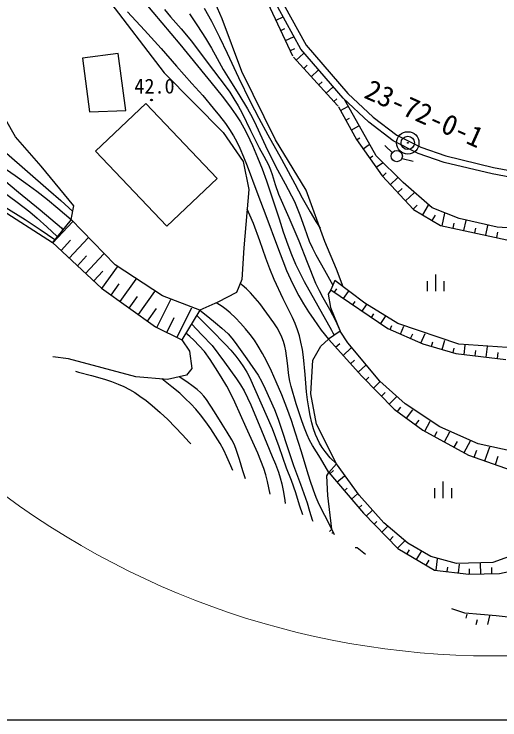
# Model space of a CAD drawing. Units: millimetres, scale not verified. Extents: x 40000 to 680000, y 20000 to 380000.
# Drawn here: x 111276 to 154692, y 205000 to 268021 of the extents above; entities that cross this region are included whole.
import ezdxf
from ezdxf.enums import TextEntityAlignment as Align

# ---------------------------------------------------------------- set-up
doc = ezdxf.new("R2010")
doc.units = ezdxf.units.MM
doc.header["$LTSCALE"] = 1000
for name, color, linetype, lineweight in [('M-BGD', 7, 'Continuous', 25), ('M-BMK-SRVR', 3, 'Continuous', 25), ('M-STR-HTXT', 7, 'Continuous', 13), ('M-TTL-BAND', 7, 'Continuous', 25)]:
    doc.layers.add(name, color=color, linetype=linetype, lineweight=lineweight)
doc.styles.add('ＭＳ ゴシック', font='')
doc.styles.get('ＭＳ ゴシック').set_extended_font_data('MS Gothic')

msp = doc.modelspace()

# ---------------------------------------------------------------- linework, layer by layer
at = {"layer": 'M-BGD'}
for p, q in [((129878, 267603), (128665, 270413)), ((119033, 270181), (124700, 262778)), ((133584, 269790), (136168, 264297)), ((122860, 269137), (124484, 267246)), ((128267, 268560), (128903, 267377)), ((136891, 264895), (134832, 268643)), ((135366, 268917), (137380, 265247)), ((121418, 268213), (122929, 266593)), ((124726, 268421), (125266, 267784)), ((126942, 268059), (127671, 266977)), ((124484, 267246), (126089, 265332)), ((125266, 267784), (126216, 266709)), ((128903, 267377), (129623, 265967)), ((131636, 262889), (129878, 267603)), ((134687, 267468), (135324, 267770)), ((122929, 266593), (124416, 264954)), ((126216, 266709), (127143, 265616)), ((127671, 266977), (128377, 265874)), ((135115, 266565), (135471, 266733)), ((129623, 265967), (130316, 264544)), ((135544, 265661), (136255, 265999)), ((126089, 265332), (127668, 263406)), ((127143, 265616), (128631, 263616)), ((128377, 265874), (128912, 264978)), ((124416, 264954), (125779, 263380)), ((128912, 264978), (129424, 264061)), ((135972, 264758), (136379, 264951)), ((140675, 260510), (136891, 264895)), ((137380, 265247), (141107, 260928)), ((120586, 264500), (117392, 264076)), ((117392, 264076), (118028, 259289)), ((121261, 259422), (120586, 264500)), ((129424, 264061), (129969, 263083)), ((130316, 264544), (131335, 262368)), ((136250, 264174), (140183, 259875)), ((136487, 263913), (137152, 264518)), ((128631, 263616), (130137, 261618)), ((137160, 263173), (137475, 263460)), ((111412, 257064), (108049, 262854)), ((125779, 263380), (127165, 261825)), ((127668, 263406), (129249, 261464)), ((129969, 263083), (130543, 262117)), ((134649, 256806), (131636, 262889)), ((137833, 262434), (138464, 263008)), ((124700, 262778), (129954, 257438)), ((131335, 262368), (132380, 260207)), ((127165, 261825), (128133, 260741)), ((130137, 261618), (130543, 261054)), ((130543, 262117), (131358, 260847)), ((138505, 261694), (138804, 261966)), ((129249, 261464), (129978, 260557)), ((130543, 261054), (130925, 260471)), ((139178, 260955), (139775, 261497)), ((141107, 260928), (143377, 258824)), ((128133, 260741), (129080, 259636)), ((129978, 260557), (130685, 259629)), ((130925, 260471), (131298, 259828)), ((131358, 260847), (132146, 259563)), ((139850, 260215), (140121, 260461)), ((142990, 258365), (140675, 260510)), ((143641, 255371), (140792, 260402)), ((118558, 255777), (123051, 260041)), ((123051, 260041), (129411, 253340)), ((131298, 259828), (131648, 259165)), ((132380, 260207), (133158, 258719)), ((140269, 259755), (141865, 256820)), ((140449, 259423), (141091, 259772)), ((118028, 259289), (121261, 259422)), ((129080, 259636), (129630, 258953)), ((130685, 259629), (131107, 259028)), ((131107, 259028), (131506, 258408)), ((131648, 259165), (132399, 257619)), ((132146, 259563), (132543, 258820)), ((129630, 258953), (130157, 258252)), ((131506, 258408), (131818, 257869)), ((132543, 258820), (132914, 258063)), ((133158, 258719), (133965, 257241)), ((140927, 258545), (141263, 258728)), ((143377, 258824), (145480, 257212)), ((130157, 258252), (130526, 257716)), ((131818, 257869), (132106, 257311)), ((132914, 258063), (133757, 256252)), ((141405, 257667), (142077, 258032)), ((145161, 256701), (142990, 258365)), ((129954, 257438), (131758, 254847)), ((130526, 257716), (130871, 257161)), ((130871, 257161), (131169, 256620)), ((132106, 257311), (132579, 256279)), ((132399, 257619), (133178, 256088)), ((133965, 257241), (135170, 255057)), ((145480, 257212), (147631, 256139)), ((113688, 254437), (111412, 257064)), ((131169, 256620), (131443, 256060)), ((137392, 252315), (134649, 256806)), ((141865, 256820), (144177, 253592)), ((141886, 256791), (142161, 256988)), ((147397, 255585), (145161, 256701)), ((131443, 256060), (131783, 255277)), ((132579, 256279), (133027, 255230)), ((133178, 256088), (133609, 255331)), ((133757, 256252), (134630, 254450)), ((142468, 255978), (143018, 256371)), ((145129, 255596), (144414, 256295)), ((147631, 256139), (149875, 255358)), ((110584, 255607), (112467, 253973)), ((124918, 249076), (118558, 255777)), ((131783, 255277), (132099, 254476)), ((133609, 255331), (134015, 254559)), ((143050, 255165), (143330, 255365)), ((146036, 252983), (143641, 255371)), ((149706, 254781), (147397, 255585)), ((149875, 255358), (154132, 254332)), ((131758, 254847), (132262, 252346)), ((133027, 255230), (133450, 254193)), ((135170, 255057), (136361, 252860)), ((143632, 254352), (144192, 254753)), ((145972, 255127), (146943, 254889)), ((154006, 253746), (149706, 254781)), ((110224, 254408), (111359, 253601)), ((116615, 250896), (113688, 254437)), ((132099, 254476), (132978, 252137)), ((133450, 254193), (133846, 253142)), ((134015, 254559), (134198, 254130)), ((134198, 254130), (134353, 253688)), ((134630, 254450), (135495, 252871)), ((154132, 254332), (158520, 253495)), ((109750, 253717), (111665, 252122)), ((111359, 253601), (112335, 252918)), ((112467, 253973), (114353, 252344)), ((134353, 253688), (134622, 252812)), ((144177, 253592), (146984, 250577)), ((144221, 253545), (144540, 253842)), ((144902, 252813), (145540, 253407)), ((158421, 252903), (154006, 253746)), ((112335, 252918), (113300, 252205)), ((129411, 253340), (124918, 249076)), ((133846, 253142), (134412, 251445)), ((134622, 252812), (134920, 251943)), ((135495, 252871), (136334, 251277)), ((136361, 252860), (137031, 251611)), ((148640, 250732), (146036, 252983)), ((110173, 252231), (111537, 251237)), ((111665, 252122), (113594, 250537)), ((113300, 252205), (114252, 251459)), ((114353, 252344), (115439, 251369)), ((132262, 252346), (131793, 247166)), ((132978, 252137), (133861, 249804)), ((139061, 247705), (137392, 252315)), ((145583, 252081), (145965, 252437)), ((114252, 251459), (115186, 250690)), ((134920, 251943), (135842, 249859)), ((137031, 251611), (137726, 250376)), ((146264, 251350), (147027, 252060)), ((108860, 251377), (114710, 247630)), ((110381, 250842), (112263, 249668)), ((111537, 251237), (112668, 250378)), ((115439, 251369), (116515, 250383)), ((116376, 249676), (116615, 250896)), ((134412, 251445), (134951, 249733)), ((136334, 251277), (136587, 250698)), ((146946, 250618), (147313, 250960)), ((147793, 250092), (148309, 250952)), ((112668, 250378), (113339, 249806)), ((113594, 250537), (114559, 249744)), ((115186, 250690), (115780, 250186)), ((132356, 250060), (132104, 250604)), ((136587, 250698), (136813, 250106)), ((137726, 250376), (138257, 249496)), ((146984, 250577), (149393, 249133)), ((151060, 249781), (148640, 250732)), ((149524, 249105), (149766, 250237)), ((112263, 249668), (113599, 248789)), ((113339, 249806), (114197, 249029)), ((114559, 249744), (115508, 248926)), ((116376, 249676), (114710, 247630)), ((115780, 250186), (116376, 249676)), ((120321, 245627), (116376, 249676)), ((132662, 249329), (132356, 250060)), ((133861, 249804), (134733, 247469)), ((134951, 249733), (135328, 248573)), ((135842, 249859), (136736, 247763)), ((136813, 250106), (137223, 248925)), ((148651, 249578), (148948, 250074)), ((154461, 248990), (151060, 249781)), ((151479, 248687), (151672, 249588)), ((114197, 249029), (115137, 248154)), ((114740, 247602), (116495, 249483)), ((133238, 247785), (132662, 249329)), ((138257, 249496), (138629, 248898)), ((149393, 249133), (155312, 247867)), ((150502, 248896), (150598, 249346)), ((153435, 248269), (153620, 249134)), ((158420, 248715), (154461, 248990)), ((113599, 248789), (114922, 247890)), ((115508, 248926), (115584, 248860)), ((115584, 248860), (115659, 248795)), ((135328, 248573), (135734, 247423)), ((137223, 248925), (137661, 247752)), ((152457, 248478), (152550, 248911)), ((154412, 248060), (154520, 248564)), ((115471, 246920), (116316, 247826)), ((116202, 246238), (117891, 248049)), ((133788, 246228), (133238, 247785)), ((136736, 247763), (137459, 245876)), ((137661, 247752), (137942, 247129)), ((140085, 245257), (139061, 247705)), ((114710, 247630), (119094, 243540)), ((131793, 247166), (131627, 244323)), ((134733, 247469), (135633, 245140)), ((135734, 247423), (136070, 246562)), ((137942, 247129), (138251, 246513)), ((116933, 245556), (117745, 246427)), ((117664, 244874), (119288, 246615)), ((136070, 246562), (136435, 245707)), ((138251, 246513), (139002, 245157)), ((134142, 245265), (133788, 246228)), ((137459, 245876), (138209, 244002)), ((119129, 243515), (120505, 245446)), ((124530, 242867), (120321, 245627)), ((134525, 244314), (134142, 245265)), ((136435, 245707), (136805, 244916)), ((139002, 245157), (139757, 243817)), ((140696, 243670), (140085, 245257)), ((118395, 244192), (119204, 245059)), ((135633, 245140), (135971, 244366)), ((136805, 244916), (137202, 244137)), ((148946, 244769), (148946, 243269)), ((119944, 242935), (120654, 243932)), ((120758, 242355), (122179, 244349)), ((131627, 244323), (131147, 243163)), ((131575, 243903), (131485, 243979)), ((131663, 243830), (131575, 243903)), ((135335, 242612), (134525, 244314)), ((135971, 244366), (136338, 243600)), ((137202, 244137), (138416, 241961)), ((138209, 244002), (138527, 243347)), ((139951, 244236), (139571, 243412)), ((142623, 242210), (139951, 244236)), ((148196, 244169), (148196, 243269)), ((149696, 244169), (149696, 243269)), ((119094, 243540), (123912, 240108)), ((132047, 243491), (131663, 243830)), ((132410, 243130), (132047, 243491)), ((136338, 243600), (136722, 242870)), ((138527, 243347), (138871, 242706)), ((139571, 243412), (139338, 243005)), ((139571, 243412), (144673, 239953)), ((139901, 243188), (140115, 243504)), ((121572, 241775), (122305, 242803)), ((122386, 241195), (123852, 243252)), ((127889, 241574), (124530, 242867)), ((131147, 243163), (129473, 242309)), ((132832, 242660), (132410, 243130)), ((133233, 242168), (132832, 242660)), ((136722, 242870), (137131, 242154)), ((138871, 242706), (139459, 241661)), ((139338, 243005), (139548, 241829)), ((140728, 242627), (141157, 243260)), ((124024, 240051), (125272, 242529)), ((129473, 242309), (127889, 241574)), ((129622, 242074), (129327, 242241)), ((129870, 241916), (129622, 242074)), ((133869, 241327), (133233, 242168)), ((136169, 240929), (135335, 242612)), ((137131, 242154), (137578, 241438)), ((141556, 242066), (141745, 242346)), ((142383, 241506), (142763, 242065)), ((145562, 240391), (142623, 242210)), ((123200, 240614), (124005, 241744)), ((125810, 239152), (127147, 241806)), ((127889, 241574), (126257, 238927)), ((127889, 241574), (128577, 241013)), ((130236, 241647), (129870, 241916)), ((130581, 241356), (130236, 241647)), ((137578, 241438), (138050, 240738)), ((138416, 241961), (139644, 239786)), ((139459, 241661), (140023, 240597)), ((139548, 241829), (140429, 239723)), ((124917, 239601), (125586, 240929)), ((127597, 241100), (128896, 239826)), ((128577, 241013), (129270, 240457)), ((131054, 240906), (130581, 241356)), ((131506, 240434), (131054, 240906)), ((134486, 240463), (133869, 241327)), ((136404, 240380), (136169, 240929)), ((143211, 240945), (143424, 241259)), ((144038, 240384), (144464, 241012)), ((127143, 240364), (128058, 239394)), ((129270, 240457), (129846, 239970)), ((131950, 239930), (131506, 240434)), ((134773, 240012), (134486, 240463)), ((136611, 239821), (136404, 240380)), ((138050, 240738), (138715, 239812)), ((140023, 240597), (140429, 239723)), ((144886, 239859), (145040, 240209)), ((151012, 238558), (145562, 240391)), ((145801, 239456), (146109, 240155)), ((123912, 240108), (126257, 238927)), ((126981, 239224), (126623, 239520)), ((128896, 239826), (130180, 238524)), ((129846, 239970), (130399, 239463)), ((132370, 239408), (131950, 239930)), ((135030, 239555), (134773, 240012)), ((135211, 239175), (135030, 239555)), ((136774, 239283), (136611, 239821)), ((138715, 239812), (139370, 238997)), ((140429, 239723), (139370, 238997)), ((139644, 239786), (139773, 239556)), ((139773, 239556), (139888, 239352)), ((141088, 238678), (140429, 239723)), ((144673, 239953), (147818, 238565)), ((146715, 239052), (146906, 239485)), ((147630, 238648), (148012, 239514)), ((126257, 238927), (126952, 237934)), ((127329, 238916), (126981, 239224)), ((127829, 238414), (127329, 238916)), ((128058, 239394), (128967, 238421)), ((130399, 239463), (130722, 239097)), ((130722, 239097), (131024, 238710)), ((132748, 238892), (132370, 239408)), ((133100, 238359), (132748, 238892)), ((135361, 238791), (135211, 239175)), ((136909, 238735), (136774, 239283)), ((138693, 238370), (139370, 238997)), ((139370, 238997), (142360, 235688)), ((149542, 238071), (149785, 238918)), ((128305, 237894), (127829, 238414)), ((128967, 238421), (130073, 236947)), ((130180, 238524), (130646, 238014)), ((131024, 238710), (132072, 237248)), ((133475, 237715), (133100, 238359)), ((135481, 238384), (135361, 238791)), ((135571, 237968), (135481, 238384)), ((137038, 238071), (136909, 238735)), ((137985, 237129), (138693, 238370)), ((140010, 238289), (140377, 238620)), ((143950, 235255), (141088, 238678)), ((147818, 238565), (150751, 237724)), ((148581, 238346), (148703, 238770)), ((156351, 238196), (151012, 238558)), ((151487, 237635), (151588, 238469)), ((153473, 237397), (153585, 238333)), ((126952, 237934), (127173, 236390)), ((128793, 237171), (128305, 237894)), ((130646, 238014), (131090, 237483)), ((133823, 237057), (133475, 237715)), ((135722, 236863), (135571, 237968)), ((137136, 237403), (137038, 238071)), ((140680, 237547), (141414, 238210)), ((150503, 237795), (150619, 238198)), ((150751, 237724), (155226, 237186)), ((152480, 237516), (152536, 237984)), ((154465, 237277), (154527, 237791)), ((116135, 237227), (114744, 237404)), ((122159, 235625), (116135, 237227)), ((129274, 236444), (128793, 237171)), ((131090, 237483), (131451, 237008)), ((131451, 237008), (131786, 236516)), ((132072, 237248), (133086, 235781)), ((134273, 236126), (133823, 237057)), ((137294, 235849), (137136, 237403)), ((137787, 234112), (137985, 237129)), ((141351, 236805), (141689, 237111)), ((127173, 236390), (126686, 235771)), ((129790, 235630), (129274, 236444)), ((130073, 236947), (131156, 235454)), ((131786, 236516), (132061, 236064)), ((135844, 235750), (135722, 236863)), ((142021, 236063), (142698, 236675)), ((116756, 236135), (117030, 236061)), ((117030, 236061), (118195, 235759)), ((118195, 235759), (119359, 235426)), ((126686, 235771), (124991, 235401)), ((132061, 236064), (132311, 235593)), ((133086, 235781), (133420, 235184)), ((134697, 235180), (134273, 236126)), ((135920, 235254), (135844, 235750)), ((137423, 234291), (137294, 235849)), ((119359, 235426), (119967, 235222)), ((119967, 235222), (120569, 234988)), ((124991, 235401), (122159, 235625)), ((125377, 234739), (124483, 235441)), ((126718, 235173), (126017, 235625)), ((127291, 234771), (126718, 235173)), ((130277, 234805), (129790, 235630)), ((131156, 235454), (131505, 234924)), ((132311, 235593), (133327, 233314)), ((133420, 235184), (133727, 234572)), ((135191, 234019), (134697, 235180)), ((136025, 234765), (135920, 235254)), ((142360, 235688), (145251, 232748)), ((142706, 235336), (142986, 235611)), ((143407, 234623), (143966, 235173)), ((146221, 233213), (143950, 235255)), ((120569, 234988), (121085, 234757)), ((121085, 234757), (121592, 234497)), ((121592, 234497), (122061, 234222)), ((126073, 234161), (125377, 234739)), ((127637, 234495), (127291, 234771)), ((127961, 234199), (127637, 234495)), ((130658, 234100), (130277, 234805)), ((131505, 234924), (131827, 234379)), ((133727, 234572), (134144, 233650)), ((136495, 233229), (136025, 234765)), ((122061, 234222), (122518, 233919)), ((122518, 233919), (123068, 233511)), ((126578, 233706), (126073, 234161)), ((128232, 233908), (127961, 234199)), ((128481, 233595), (128232, 233908)), ((131011, 233385), (130658, 234100)), ((131827, 234379), (132144, 233768)), ((135655, 232850), (135191, 234019)), ((137499, 233569), (137423, 234291)), ((138304, 231401), (137787, 234112)), ((144108, 233911), (144432, 234229)), ((144809, 233198), (145456, 233834)), ((123068, 233511), (123606, 233076)), ((127062, 233230), (126578, 233706)), ((127508, 232745), (127062, 233230)), ((129186, 232508), (128481, 233595)), ((132024, 231101), (131011, 233385)), ((132144, 233768), (132435, 233142)), ((133327, 233314), (134339, 231031)), ((134144, 233650), (134536, 232713)), ((136997, 231695), (136495, 233229)), ((137604, 232854), (137499, 233569)), ((149333, 231172), (146221, 233213)), ((123606, 233076), (124321, 232452)), ((127928, 232243), (127508, 232745)), ((132435, 233142), (133382, 230836)), ((134536, 232713), (134871, 231846)), ((136062, 231733), (135655, 232850)), ((137733, 232181), (137604, 232854)), ((145251, 232748), (147800, 230859)), ((145548, 232528), (145831, 232910)), ((146351, 231933), (146917, 232697)), ((124321, 232452), (125013, 231808)), ((128403, 231624), (127928, 232243)), ((129872, 231394), (129186, 232508)), ((137891, 231517), (137733, 232181)), ((125013, 231808), (125685, 231146)), ((128855, 230987), (128403, 231624)), ((130318, 230706), (129872, 231394)), ((134871, 231846), (135179, 230970)), ((136438, 230611), (136062, 231733)), ((137218, 231062), (136997, 231695)), ((138041, 230994), (137891, 231517)), ((140081, 227868), (138304, 231401)), ((147154, 231338), (147464, 231755)), ((147972, 230766), (148466, 231681)), ((125685, 231146), (126335, 230462)), ((129284, 230334), (128855, 230987)), ((130731, 230014), (130318, 230706)), ((133053, 228820), (132024, 231101)), ((133382, 230836), (134342, 228528)), ((134339, 231031), (134646, 230229)), ((135179, 230970), (135704, 229336)), ((137465, 230447), (137218, 231062)), ((138218, 230486), (138041, 230994)), ((147800, 230859), (151891, 228651)), ((148852, 230291), (149097, 230746)), ((152763, 229661), (149333, 231172)), ((149732, 229816), (150223, 230726)), ((126335, 230462), (126928, 229791)), ((129688, 229666), (129284, 230334)), ((134646, 230229), (134925, 229416)), ((136964, 228928), (136438, 230611)), ((137689, 229969), (137465, 230447)), ((138387, 230086), (138218, 230486)), ((138582, 229699), (138387, 230086)), ((126928, 229791), (127056, 229636)), ((130010, 229079), (129688, 229666)), ((130930, 229626), (130731, 230014)), ((131100, 229230), (130930, 229626)), ((134925, 229416), (135249, 228455)), ((137941, 229505), (137689, 229969)), ((138662, 228362), (137941, 229505)), ((138814, 229318), (138582, 229699)), ((150612, 229342), (150895, 229867)), ((151492, 228867), (152058, 229917)), ((156138, 228895), (152763, 229661)), ((130302, 228483), (130010, 229079)), ((131426, 228239), (131100, 229230)), ((133340, 228139), (133053, 228820)), ((135704, 229336), (136258, 227711)), ((137462, 227232), (136964, 228928)), ((139070, 228956), (138814, 229318)), ((139529, 228387), (139070, 228956)), ((152406, 228470), (152625, 229090)), ((153348, 228137), (153786, 229378)), ((130650, 227682), (130302, 228483)), ((131724, 227239), (131426, 228239)), ((133597, 227449), (133340, 228139)), ((134342, 228528), (134635, 227837)), ((135249, 228455), (135604, 227500)), ((139393, 227087), (138662, 228362)), ((140081, 227868), (139529, 228387)), ((151891, 228651), (155705, 227305)), ((154291, 227804), (154549, 228535)), ((130813, 227266), (130650, 227682)), ((134635, 227837), (134900, 227133)), ((136258, 227711), (136872, 226059)), ((140081, 227868), (139393, 227087)), ((142111, 225075), (140081, 227868)), ((131971, 226535), (131724, 227239)), ((133778, 226875), (133597, 227449)), ((134900, 227133), (135064, 226605)), ((135604, 227500), (136023, 226404)), ((137730, 226362), (137462, 227232)), ((139225, 226805), (139393, 227087)), ((139393, 227087), (142501, 223444)), ((139480, 226984), (139815, 227270)), ((133929, 226296), (133778, 226875)), ((134170, 225148), (133929, 226296)), ((135064, 226605), (135199, 226069)), ((136023, 226404), (136414, 225296)), ((138023, 225507), (137730, 226362)), ((139312, 225032), (139225, 226805)), ((140129, 226224), (140799, 226796)), ((149604, 226290), (149604, 224790)), ((135199, 226069), (135345, 225329)), ((136872, 226059), (137459, 224390)), ((140778, 225463), (141054, 225698)), ((148854, 225690), (148854, 224790)), ((150354, 225690), (150354, 224790)), ((135345, 225329), (135464, 224576)), ((136414, 225296), (136752, 224209)), ((138276, 224867), (138023, 225507)), ((139666, 222017), (139312, 225032)), ((141427, 224703), (141978, 225173)), ((144308, 222610), (142111, 225075)), ((135464, 224576), (135500, 224309)), ((137459, 224390), (137679, 223623)), ((138554, 224244), (138276, 224867)), ((136752, 224209), (137050, 223331)), ((139043, 223261), (138554, 224244)), ((142076, 223942), (142353, 224179)), ((137679, 223623), (137927, 222870)), ((139666, 222017), (139043, 223261)), ((142501, 223444), (145580, 220303)), ((142742, 223198), (143263, 223708)), ((137927, 222870), (137982, 222743)), ((143442, 222484), (143693, 222729)), ((146470, 220779), (144308, 222610)), ((139666, 222017), (139456, 221813)), ((139901, 221532), (139666, 222017)), ((144142, 221770), (144643, 222261)), ((139675, 221675), (139748, 221736)), ((144842, 221056), (145158, 221367)), ((145541, 220342), (146175, 220963)), ((148534, 219595), (146470, 220779)), ((141931, 220362), (141767, 220355)), ((142693, 219770), (141931, 220362)), ((145580, 220303), (148844, 218376)), ((146393, 219823), (146604, 220180)), ((147254, 219314), (147676, 220029)), ((156913, 220077), (154062, 219048)), ((150811, 218960), (148534, 219595)), ((148997, 218358), (149119, 219380)), ((148115, 218806), (148377, 219250)), ((154062, 219048), (150811, 218960)), ((150982, 218120), (151077, 218918)), ((152974, 218033), (152954, 218968)), ((148844, 218376), (151902, 218010)), ((149989, 218239), (150037, 218638)), ((151902, 218010), (154652, 218069)), ((151975, 218011), (151965, 218479)), ((153974, 218055), (153962, 218618)), ((154652, 218069), (157411, 218655)), ((151545, 214521), (150398, 214909)), ((154370, 214301), (151545, 214521)), ((151692, 214093), (151776, 214453)), ((153611, 213519), (153793, 214297)), ((156646, 214030), (154370, 214301)), ((152586, 213529), (152687, 213958))]:
    msp.add_line(p, q, dxfattribs=at)
for centre, radius in [((123555, 260348), 75), ((123555, 260348), 65.6), ((123555, 260348), 56.2), ((123555, 260348), 46.9), ((123555, 260348), 37.5), ((123555, 260348), 28.1), ((123555, 260348), 18.7), ((123555, 260348), 9.4), ((140233, 259820), 9.4), ((145480, 255342), 500)]:
    msp.add_circle(centre, radius, dxfattribs=at)
at = {"layer": 'M-BMK-SRVR'}
for radius in [1000, 600, 40]:
    msp.add_circle((146460, 256524), radius, dxfattribs=at)
at = {"layer": 'M-STR-HTXT'}
msp.add_arc((154005, 284048), 73335, 224.41966, 305.50676, dxfattribs=at)
at = {"layer": 'M-TTL-BAND'}
msp.add_line((40000, 205000), (579000, 205000), dxfattribs=at)

# ---------------------------------------------------------------- texts
at = {"layer": 'M-BGD', "style": 'ＭＳ ゴシック'}
msp.add_text('42.0', height=1320, dxfattribs=at).set_placement((122028, 260535), align=Align.BOTTOM_LEFT)
at = {"layer": 'M-BMK-SRVR', "style": 'ＭＳ ゴシック'}
msp.add_text('23-72-0-1', height=1833, rotation=336, dxfattribs=at).set_placement((142222, 260086), align=Align.BOTTOM_LEFT)

doc.saveas('drawing.dxf')
